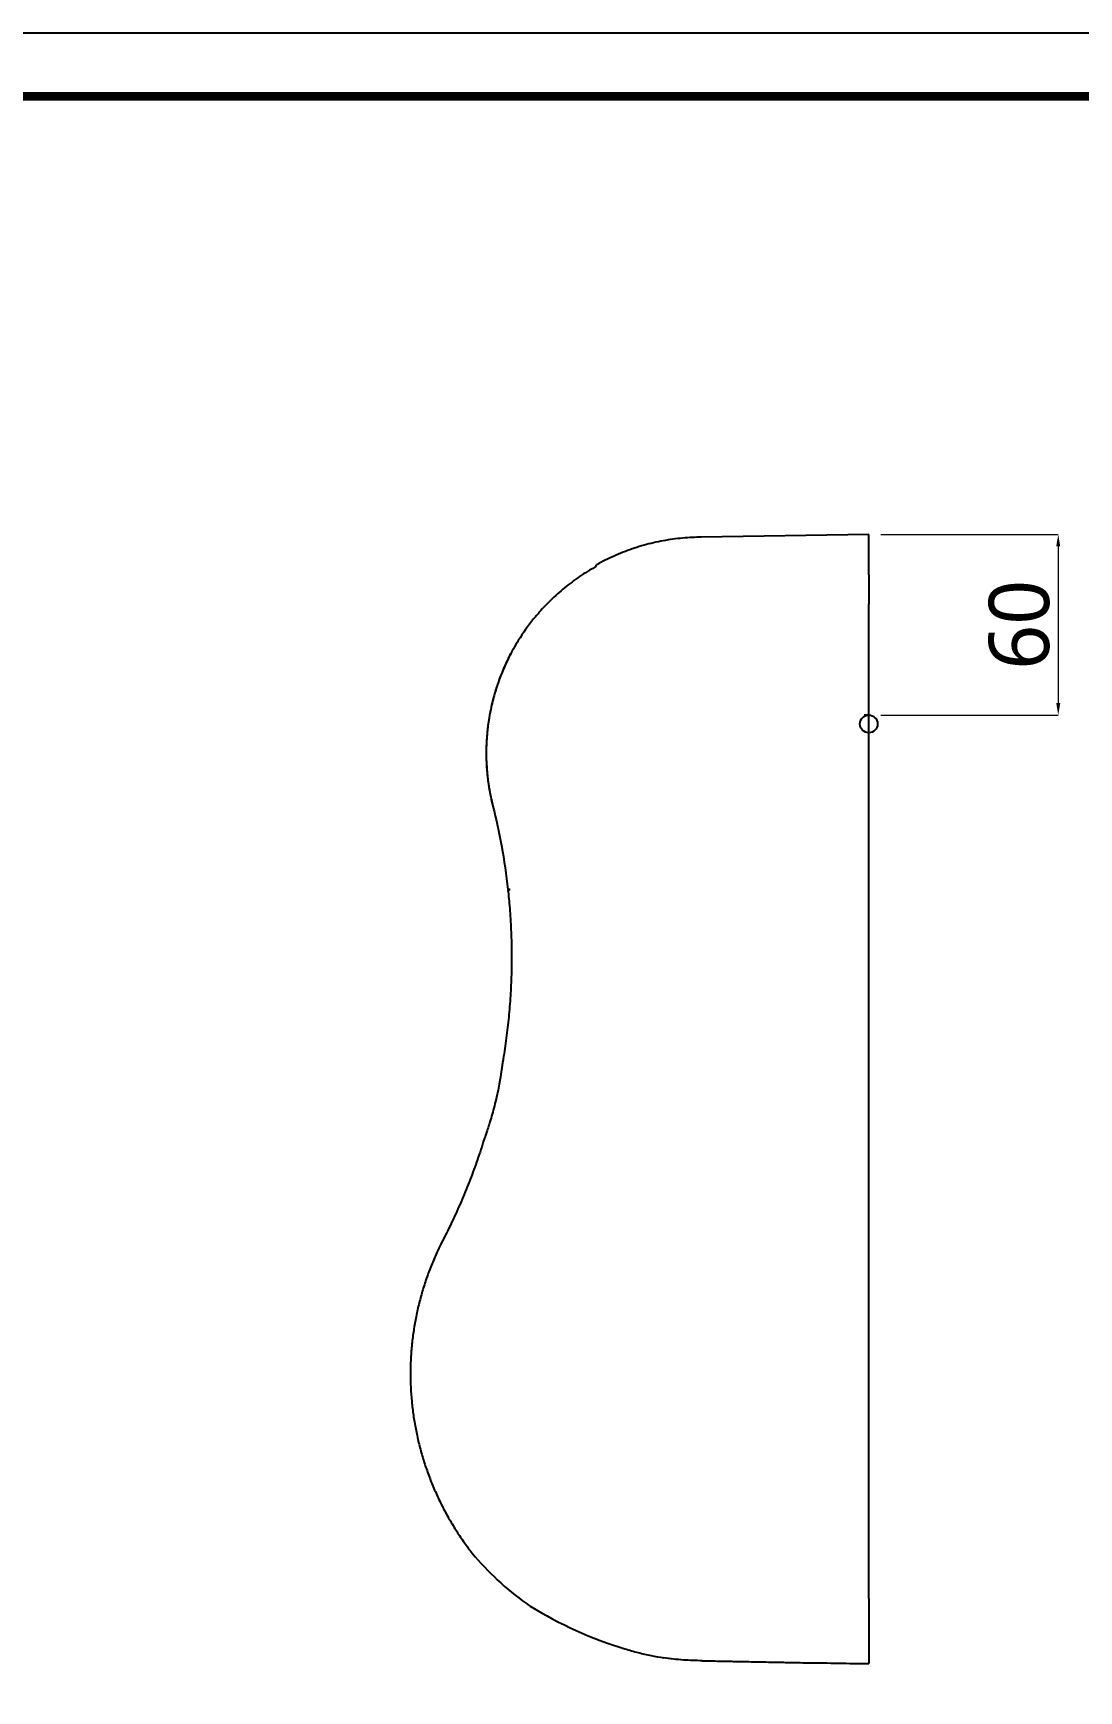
# Model space of a CAD drawing. Extents: x 12418 to 13650, y -7879 to -6976.
# Drawn here: x 13034 to 13381, y -7526 to -6976 of the extents above; entities that cross this region are included whole.
import ezdxf

# ---------------------------------------------------------------- set-up
doc = ezdxf.new("R2010")
doc.units = 0
doc.header["$LTSCALE"] = 10
doc.header["$MEASUREMENT"] = 0
doc.header["$PDMODE"] = 3
doc.header["$PDSIZE"] = -10
doc.layers.get('0').update_dxf_attribs({"linetype": 'CONTINUOUS'})
doc.layers.get('DEFPOINTS').update_dxf_attribs({"linetype": 'CONTINUOUS'})
doc.layers.add('40', color=7, linetype='CONTINUOUS', true_color=0xffffff)
doc.layers.add('BODY', color=7, linetype='CONTINUOUS')
doc.styles.add('Daelim Dimension', font='')
doc.styles.get('Daelim Dimension').set_extended_font_data('NanumGothic')
doc.dimstyles.new('DEFAULT', dxfattribs={"dimscale": 2, "dimtxt": 2, "dimasz": 2, "dimexe": 0, "dimexo": 2, "dimgap": 1, "dimtad": 1, "dimdec": 1, "dimzin": 9, "dimdsep": 46, "dimtxsty": 'Daelim Dimension', "dimcen": 0.5, "dimclrd": 252, "dimclre": 252, "dimclrt": 3, "dimadec": 1, "dimazin": 0, "dimtfac": 1, "dimtdec": 1, "dimtix": 1, "dimtmove": 0, "dimatfit": 3, "dimfxl": 1, "dimtolj": 1, "dimtzin": 1, "dimlwd": 9, "dimlwe": 9, "dimarcsym": 0})

# ---------------------------------------------------------------- blocks, each defined once
blk = doc.blocks.new('*D8')
at = {"layer": 'BODY', "color": 5, "lineweight": 9, "ltscale": 0.7, "transparency": 16777216}
for p, q in [((13314.88, -7142.12), (13373.73, -7142.12)), ((13373.73, -7146.12), (13373.73, -7198.12)), ((13314.88, -7202.12), (13373.73, -7202.12))]:
    blk.add_line(p, q, dxfattribs=at)
at = {"layer": 'BODY', "color": 5, "ltscale": 0.7, "transparency": 16777216}
for points in [[(13373.06, -7146.12), (13374.39, -7146.12), (13373.73, -7142.12)], [(13373.06, -7198.12), (13374.39, -7198.12), (13373.73, -7202.12)]]:
    blk.add_solid(points, dxfattribs=at)
at = {"layer": 'DEFPOINTS', "color": 0, "ltscale": 0.7, "transparency": 16777216}
for p in [(13310.88, -7142.12, 0), (13310.88, -7202.12, 0), (13373.73, -7202.12)]:
    blk.add_point(p, dxfattribs=at)
at = {"layer": 'BODY', "color": 7, "ltscale": 0.7, "transparency": 16777216, "insert": (13360.84, -7172.12), "char_height": 20, "attachment_point": 5, "rotation": 90, "style": 'Daelim Dimension'}
blk.add_mtext('\\A1;60', dxfattribs=at)

msp = doc.modelspace()

# ---------------------------------------------------------------- linework, layer by layer
at = {"ltscale": 0.5}
for p, q in [((13310.88, -7142.12, 0), (13255.29, -7143.09, 0)), ((13310.88, -7155.51, 0), (13310.88, -7142.12, 0)), ((13310.88, -7495.3, 0), (13310.88, -7165.29, 0)), ((13310.88, -7202.12, 0), (13309.38, -7202.12, 0)), ((13191.97, -7260.03, 0), (13191.19, -7260.03, 0)), ((13168.95, -7377.7, 0), (13168.94, -7377.69, 0)), ((13310.88, -7505.08, 0), (13310.88, -7516.96, 0))]:
    msp.add_line(p, q, dxfattribs=at)
msp.add_lwpolyline([(12417.61, -7878.62), (13649.82, -7878.62), (13649.82, -6975.76), (12417.61, -6975.76)], close=True, dxfattribs=at)
at = {"color": 5, "linetype": 'ByBlock', "lineweight": 200, "const_width": 2.84}
msp.add_lwpolyline([(12437.42, -7839.96), (13629.89, -7839.96), (13629.89, -6996.72), (12437.42, -6996.72)], close=True, dxfattribs=at)
at = {"color": 1, "ltscale": 0.5}
msp.add_circle((13310.88, -7205.04, 0), 2.92, dxfattribs=at)
at = {"ltscale": 0.5, "extrusion": (0, 0, -1)}
msp.add_arc((-13191.85, -7260.63, 0), 0.603, 353.8955, 88, dxfattribs=at)
at = {"ltscale": 0.5}
msp.add_arc((13267.92, -7386.04, 0), 131.57, 238.1892, 253.2487, dxfattribs=at)
for points, degree, knots in [([(13255.29, -7143.09, 0), (13254.32, -7143.09, 0), (13252.26, -7143.14, 0), (13249.13, -7143.36, 0), (13245.89, -7143.72, 0), (13242.69, -7144.24, 0), (13239.49, -7144.9, 0), (13236.33, -7145.71, 0), (13233.2, -7146.66, 0), (13230.13, -7147.74, 0), (13227.12, -7148.97, 0), (13224.19, -7150.32, 0), (13222.08, -7151.41, 0), (13220.94, -7152.04, 0), (13220.74, -7152.15, 0)], 3, [0, 0, 0, 0, 0.080678, 0.170604, 0.260648, 0.350762, 0.440899, 0.531008, 0.621051, 0.71106, 0.801095, 0.891209, 0.981392, 1, 1, 1, 1]), ([(13220.44, -7152.76, 0), (13219.93, -7153.04, 0), (13219.44, -7153.33, 0), (13217.14, -7154.68, 0), (13215.39, -7155.81, 0), (13212.86, -7157.62, 0), (13212.03, -7158.24, 0), (13209.58, -7160.16, 0), (13207.99, -7161.52, 0), (13204.94, -7164.37, 0), (13203.47, -7165.87, 0), (13201.26, -7168.32, 0), (13200.48, -7169.25, 0), (13197.87, -7172.48, 0), (13196.17, -7174.87, 0), (13193.52, -7179.16, 0), (13192.48, -7181.01, 0), (13190.15, -7185.66, 0), (13188.95, -7188.5, 0), (13187.37, -7193.01, 0), (13186.87, -7194.63, 0), (13185.96, -7198.01, 0), (13185.55, -7199.76, 0), (13184.88, -7203.34, 0), (13184.61, -7205.14, 0), (13184.21, -7208.73, 0), (13184.08, -7210.53, 0), (13183.97, -7213.88, 0), (13183.97, -7215.42, 0), (13184.06, -7218.49, 0), (13184.16, -7220.02, 0), (13184.46, -7223.07, 0), (13184.66, -7224.6, 0), (13185.24, -7228.18, 0), (13185.66, -7230.22, 0), (13186.18, -7232.24, 0)], 3, [0.2790136, 0.2790136, 0.2790136, 0.2790136, 0.2922975, 0.2922975, 0.340848, 0.340848, 0.3650921, 0.3650921, 0.4135802, 0.4135802, 0.4620683, 0.4620683, 0.4900466, 0.4900466, 0.5579456, 0.5579456, 0.6071495, 0.6071495, 0.6788516, 0.6788516, 0.7183429, 0.7183429, 0.7602652, 0.7602652, 0.8021875, 0.8021875, 0.8441097, 0.8441097, 0.8799971, 0.8799971, 0.9158845, 0.9158845, 0.9517719, 0.9517719, 1, 1, 1, 1]), ([(13220.44, -7152.76, 0), (13220.44, -7152.65, 0), (13220.44, -7152.61, 0), (13220.45, -7152.55, 0), (13220.47, -7152.48, 0), (13220.5, -7152.4, 0), (13220.54, -7152.33, 0), (13220.59, -7152.27, 0), (13220.65, -7152.21, 0), (13220.71, -7152.16, 0), (13220.74, -7152.15, 0)], 2, [0.0230089, 0.0230089, 0.0230089, 0.0625, 0.125, 0.25, 0.375, 0.5, 0.625, 0.75, 0.8928571, 1, 1, 1]), ([(13310.88, -7155.51, 0), (13310.88, -7156.03, 0), (13310.88, -7157.28, 0), (13310.88, -7160.82, 0), (13310.88, -7163.03, 0), (13310.88, -7165.29, 0)], 3, [0, 0, 0, 0, 0.5, 0.5, 1, 1, 1, 1]), ([(13192.07, -7181.69, 0), (13190.94, -7183.86, 0), (13189.92, -7186.11, 0), (13188.07, -7190.78, 0), (13187.26, -7193.21, 0), (13185.9, -7198.1, 0), (13185.36, -7200.57, 0), (13184.64, -7204.91, 0), (13184.41, -7206.76, 0), (13184.09, -7210.5, 0), (13184.01, -7212.39, 0), (13183.98, -7216.52, 0), (13184.07, -7218.77, 0), (13184.46, -7223.23, 0), (13184.76, -7225.45, 0), (13185.45, -7229.21, 0), (13185.79, -7230.75, 0), (13186.18, -7232.29, 0)], 3, [0, 0, 0, 0, 0.141833, 0.141833, 0.288475, 0.288475, 0.435118, 0.435118, 0.543185, 0.543185, 0.651252, 0.651252, 0.7804, 0.7804, 0.909547, 0.909547, 1, 1, 1, 1]), ([(13186.18, -7232.29, 0), (13187.28, -7236.63, 0), (13188.23, -7241.01, 0), (13189.94, -7250.26, 0), (13190.65, -7255.13, 0), (13191.19, -7260.03, 0)], 3, [0, 0, 0, 0, 0.4723867, 0.4723867, 0.9914355, 0.9914355, 0.9914355, 0.9914355]), ([(13191.25, -7260.7, 0), (13191.48, -7262.81, 0), (13191.88, -7267.28, 0), (13192.28, -7274.11, 0), (13192.45, -7281.19, 0), (13192.37, -7288.26, 0), (13192.05, -7295.32, 0), (13191.49, -7302.35, 0), (13190.69, -7309.34, 0), (13189.94, -7314.35, 0), (13189.48, -7317.02, 0), (13189.42, -7317.37, 0)], 3, [0, 0, 0, 0, 0.112309, 0.236441, 0.360567, 0.484689, 0.608801, 0.732899, 0.856992, 0.981095, 1, 1, 1, 1]), ([(13189.42, -7317.37, 0), (13189.42, -7317.41, 0), (13189.41, -7317.48, 0), (13189.33, -7318.08, 0), (13189.21, -7319.03, 0), (13188.94, -7320.88, 0), (13188.5, -7323.65, 0), (13187.77, -7327.31, 0), (13187.09, -7330.32, 0), (13186.33, -7333.3, 0), (13185.33, -7336.87, 0), (13184.46, -7339.59, 0), (13183.83, -7341.42, 0), (13183.53, -7342.28, 0), (13183.35, -7342.78, 0), (13183.26, -7343.04, 0), (13183.25, -7343.07, 0), (13183.24, -7343.09, 0)], 3, [0, 0, 0, 0, 0.062741, 0.12457, 0.188489, 0.249634, 0.374253, 0.437019, 0.499617, 0.562216, 0.62456, 0.749238, 0.810939, 0.874353, 0.915786, 0.957557, 1, 1, 1, 1]), ([(13183.24, -7343.09, 0), (13183.17, -7343.32, 0), (13182.39, -7345.81, 0), (13180.83, -7350.51, 0), (13178.38, -7357.11, 0), (13175.69, -7363.64, 0), (13172.78, -7370.08, 0), (13170.48, -7374.74, 0), (13169.17, -7377.26, 0), (13168.94, -7377.69, 0)], 3, [0, 0, 0, 0, 0.019742, 0.207984, 0.396228, 0.584447, 0.772619, 0.960722, 1, 1, 1, 1]), ([(13179.35, -7480.31, 0), (13181.94, -7483.44, 0), (13184.72, -7486.38, 0), (13190.7, -7491.95, 0), (13193.93, -7494.58, 0), (13197.73, -7497.27, 0), (13198.15, -7497.56, 0), (13198.57, -7497.85, 0)], 3, [0, 0, 0, 0, 0.465084, 0.465084, 0.941466, 0.941466, 1, 1, 1, 1]), ([(13310.88, -7495.3, 0), (13310.88, -7497.56, 0), (13310.88, -7499.76, 0), (13310.88, -7503.31, 0), (13310.88, -7504.56, 0), (13310.88, -7505.08, 0)], 3, [0, 0, 0, 0, 0.5, 0.5, 1, 1, 1, 1]), ([(13230, -7512.03, 0), (13231.46, -7512.47, 0), (13234.32, -7513.32, 0), (13238.61, -7514.31, 0), (13241.45, -7514.78, 0), (13242.85, -7515.01, 0)], 3, [0, 0, 0, 0, 0.345317, 0.678712, 1, 1, 1, 1]), ([(13255.61, -7515.99, 0), (13254.59, -7515.98, 0), (13252.51, -7515.96, 0), (13249.35, -7515.77, 0), (13246.11, -7515.48, 0), (13243.94, -7515.17, 0), (13242.85, -7515.01, 0)], 3, [0, 0, 0, 0, 0.238081, 0.486733, 0.742853, 1, 1, 1, 1]), ([(13255.61, -7516, 0), (13256.62, -7516.02, 0), (13258.5, -7516.06, 0), (13261.03, -7516.1, 0), (13263.04, -7516.14, 0), (13264.72, -7516.18, 0), (13267.88, -7516.24, 0), (13271.87, -7516.32, 0), (13276.58, -7516.41, 0), (13279.71, -7516.47, 0), (13282.25, -7516.52, 0), (13284.54, -7516.56, 0), (13287.46, -7516.62, 0), (13289.62, -7516.66, 0), (13290.78, -7516.68, 0)], 3, [0, 0, 0, 0, 0.086663, 0.16037, 0.214989, 0.258819, 0.303552, 0.484128, 0.599249, 0.705473, 0.750763, 0.815817, 0.900903, 1, 1, 1, 1])]:
    msp.add_open_spline(points, degree=degree, knots=knots, dxfattribs=at)
msp.add_open_spline([(13290.78, -7516.64, 0), (13297.48, -7516.75, 0), (13304.18, -7516.86, 0), (13310.88, -7516.96, 0)], degree=3, dxfattribs=at)
at = {"layer": '40', "linetype": 'Continuous'}
msp.add_open_spline([(13168.95, -7377.7, 0), (13168.49, -7378.63, 0), (13167.39, -7380.94, 0), (13165.77, -7384.71, 0), (13164.16, -7389.02, 0), (13162.76, -7393.38, 0), (13161.57, -7397.83, 0), (13160.58, -7402.35, 0), (13159.81, -7406.93, 0), (13159.26, -7411.53, 0), (13158.93, -7416.15, 0), (13158.81, -7420.75, 0), (13158.92, -7425.32, 0), (13159.25, -7429.9, 0), (13159.79, -7434.48, 0), (13160.56, -7439.03, 0), (13161.54, -7443.54, 0), (13162.73, -7447.99, 0), (13164.12, -7452.36, 0), (13165.74, -7456.69, 0), (13167.55, -7460.94, 0), (13169.57, -7465.1, 0), (13171.78, -7469.14, 0), (13174.16, -7473.05, 0), (13176.69, -7476.79, 0), (13178.47, -7479.18, 0), (13179.36, -7480.31, 0)], degree=3, knots=[0, 0, 0, 0, 0.028461, 0.070742, 0.113093, 0.155491, 0.197907, 0.240315, 0.282699, 0.325058, 0.367384, 0.409697, 0.452022, 0.494374, 0.536742, 0.579107, 0.621467, 0.663831, 0.706205, 0.748582, 0.790952, 0.833311, 0.875666, 0.918024, 0.960385, 1, 1, 1, 1], dxfattribs=at)

# ---------------------------------------------------------------- dimensions: what is measured, and where the dimension line sits
at = {"layer": 'BODY', "ltscale": 0.7}
dim = msp.add_linear_dim(base=(13373.73, -7202.12), p1=(13310.88, -7142.12, 0), p2=(13310.88, -7202.12, 0), angle=90, dimstyle='DEFAULT', override={"dimtxt": 10, "dimclrd": 5, "dimclre": 5, "dimclrt": 7}, dxfattribs=at)
dim.commit()
dim.dimension.update_dxf_attribs({"geometry": '*D8', "text_midpoint": (13360.84, -7172.12)})

doc.saveas('drawing.dxf')
